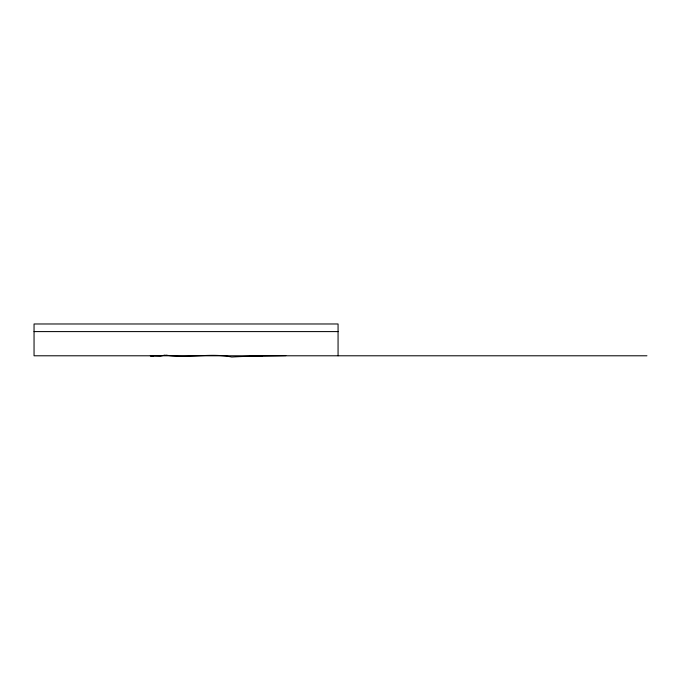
<?xml version="1.0" encoding="UTF-8"?>
<svg xmlns="http://www.w3.org/2000/svg" width="681" height="681" viewBox="0 0 681 681"><rect width="100%" height="100%" fill="white"/><g stroke="black" fill="none" stroke-linecap="round" stroke-linejoin="round"><path stroke-width="1.02" d="M165.151 355.048L160.248 356.137L150.297 355.788M285.833 355.618C267.803 356.078 249.714 355.933 231.77 357.023C209.986 352.596 187.973 358.776 166.181 355.141M34.05 331.596L338.065 331.596M153.114 355.754L150.552 355.754L153.744 355.788M250.25 355.644L262.551 355.788M646.95 355.788L34.05 355.788L34.05 323.977L338.065 323.977L338.065 355.788"/></g></svg>
